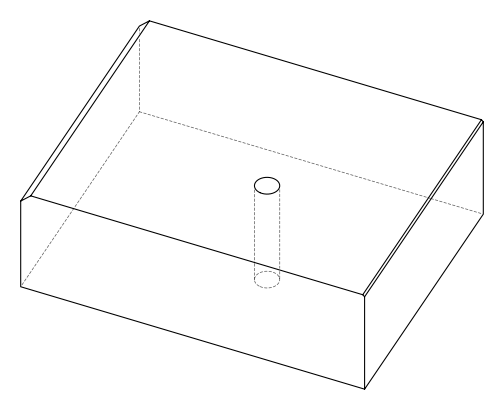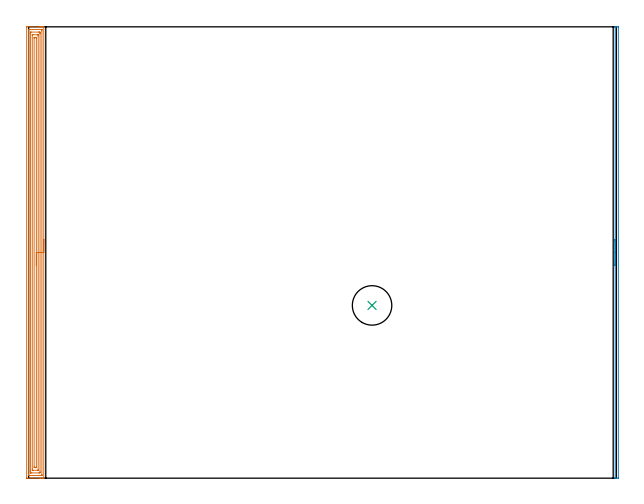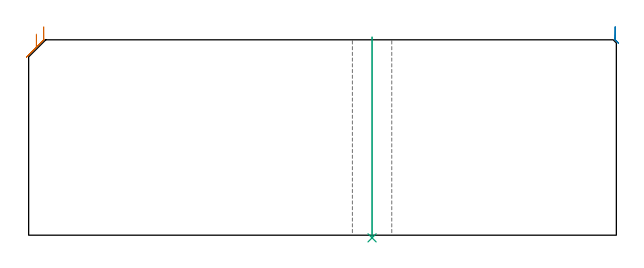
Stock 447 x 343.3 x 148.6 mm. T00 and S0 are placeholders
(PLAN: 3 operations, 1 tool changes, 17.5 min)
(1 AREA_MILL | FG_CHAMFER_SURFACE | UGT0205_001 | 13.98 min | 29003 mm3)
(2 AREA_MILL_1 | FG_CHAMFER_SURFACE_1 | UGT0205_001 | 2.9 min | 985 mm3)
(3 INDEXABLE_INSERT_DRILL_THROUGH_HOLE_FROM_SOLID | STEP1HOLE | NXT0302_031 | 0.61 min | 104968 mm3)
(TOOL UGT0205_001 | Chamfer Mill 20 x 3 x 45 deg. | D20 FL50 Z2)
(TOOL NXT0302_031 | Index. Insert Drill 30mm [880-D3000L32-05] | D30 PA176 FL150 Z2)
(OP 1 AREA_MILL)
G17 G21 G94 G90
T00 M6
G54
G17 G0 G90 X11.5 Y181.65 S1061 M3
G43 Z158.6 H0
G94 G1 Y181.612 Z157.728 F250.
Y181.498 Z156.863
Y181.309 Z156.012
Y181.047 Z155.18
Y180.713 Z154.374
Y180.31 Z153.6
Y179.842 Z152.864
Y179.31 Z152.172
Y178.721 Z151.529
Y178.078 Z150.94
Y177.386 Z150.408
Y176.65 Z149.94
Y175.876 Z149.537
Y175.07 Z149.203
Y174.238 Z148.941
Y173.386 Z148.752
Y172.522 Z148.638
Y171.65 Z148.6
Y0.168
X11.498 Y0.01 Z148.589
X11.363 Y0.003 Z148.455
X11.221 Y0. Z148.32
X10.915 Z148.014
X10.254 Z147.349
X9.048 Z146.145
X8.503 Z145.597
X-1.13 Z135.968
X-1.405 Y0.003 Z135.692
X-1.492 Y0.01 Z135.605
X-1.499 Y0.099 Z135.599
X-1.5 Y0.615 Z135.6
Y342.685
X-1.495 Y343.206 Z135.603
X-1.492 Y343.29 Z135.606
X-1.402 Y343.3 Z135.695
X8.503 Z145.597
X9.048 Z146.145
X9.378 Z146.474
X9.924 Z147.02
X10.254 Z147.349
X10.915 Z148.014
X11.221 Z148.32
X11.363 Y343.297 Z148.455
X11.498 Y343.29 Z148.589
X11.5 Y343.131 Z148.6
Y171.65
X10.086 Z147.186
X10.085 Y2.574 Z147.185
X10.084 Y2.401 Z147.184
X10.079 Y2.042 Z147.179
X10.072 Y2.01 Z147.172
X10.008 Y2.006 Z147.108
X9.903 Y2.002 Z147.003
X9.771 Y2. Z146.871
X0.139 Y2.001 Z137.239
X-0.026 Y2.005 Z137.074
X-0.056 Y2.009 Z137.044
X-0.079 Y2.015 Z137.021
X-0.08 Y2.051 Z137.02
X-0.084 Y2.228 Z137.016
X-0.085 Y2.401 Z137.015
X-0.086 Y3.123 Z137.014
X-0.085 Y340.726 Z137.015
X-0.083 Y340.899 Z137.017
X-0.079 Y341.258 Z137.021
X-0.072 Y341.29 Z137.028
X-0.008 Y341.294 Z137.092
X0.097 Y341.298 Z137.197
X0.229 Y341.3 Z137.329
X9.861 Y341.299 Z146.961
X10.026 Y341.295 Z147.126
X10.056 Y341.291 Z147.156
X10.079 Y341.285 Z147.179
X10.08 Y341.249 Z147.18
X10.084 Y341.072 Z147.184
X10.085 Y340.899 Z147.185
X10.086 Y340.177 Z147.186
Y171.65
X8.672 Z145.772
X8.671 Y4.909 Z145.771
X8.666 Y4.188 Z145.766
X8.664 Y4.023 Z145.764
X8.503 Y4.01 Z145.603
X7.81 Y4.001 Z144.91
X2.373 Y4. Z139.473
X1.678 Y4.003 Z138.778
X1.497 Y4.01 Z138.597
X1.335 Y4.025 Z138.435
X1.332 Y4.188 Z138.432
X1.33 Y4.358 Z138.43
X1.329 Y5.081 Z138.429
X1.328 Y5.253 Z138.428
X1.329 Y338.391 Z138.429
X1.334 Y339.112 Z138.434
X1.336 Y339.278 Z138.436
X1.497 Y339.29 Z138.597
X2.19 Y339.299 Z139.29
X7.627 Y339.3 Z144.727
X8.322 Y339.297 Z145.422
X8.503 Y339.29 Z145.603
X8.665 Y339.275 Z145.765
X8.668 Y339.112 Z145.768
X8.67 Y338.942 Z145.77
X8.671 Y338.219 Z145.771
X8.672 Y338.047 Z145.772
Y171.65
X7.257 Z144.357
Y6.351
X7.255 Y6.179 Z144.355
X7.252 Y6.042 Z144.352
X7.249 Y6.01 Z144.349
X7.229 Y6.006 Z144.329
X7.176 Y6.003 Z144.276
X6.751 Y6. Z143.851
X3.249 Z140.349
X3.223 Z140.323
X2.828 Y6.01 Z139.928
X2.749 Y6.023 Z139.849
X2.746 Y6.079 Z139.846
X2.744 Y6.138 Z139.844
X2.743 Y6.49 Z139.843
Y6.867
Y336.949
X2.745 Y337.121 Z139.845
X2.748 Y337.258 Z139.848
X2.751 Y337.29 Z139.851
X2.771 Y337.294 Z139.871
X2.824 Y337.297 Z139.924
X3.249 Y337.3 Z140.349
X6.751 Z143.851
X6.777 Z143.877
X7.172 Y337.29 Z144.272
X7.251 Y337.277 Z144.351
X7.254 Y337.221 Z144.354
X7.256 Y337.162 Z144.356
X7.257 Y336.81 Z144.357
Y336.433
Y171.65
X5.843 Z142.943
Y8.653
X5.839 Y8.223 Z142.939
X5.836 Y8.018 Z142.936
X5.633 Y8.008 Z142.733
X5. Y8.002 Z142.1
X4.763 Z141.863
X4.272 Y8.01 Z141.372
X4.164 Y8.024 Z141.264
X4.157 Y8.653 Z141.257
Y334.647
X4.161 Y335.077 Z141.261
X4.164 Y335.282 Z141.264
X4.367 Y335.292 Z141.467
X5. Y335.298 Z142.1
X5.237 Z142.337
X5.729 Y335.29 Z142.829
X5.836 Y335.276 Z142.936
X5.843 Y334.647 Z142.943
Y171.65
Y170.778 Z142.981
Y169.914 Z143.095
Y169.062 Z143.284
Y168.23 Z143.546
Y167.424 Z143.88
Y166.65 Z144.283
Y165.914 Z144.752
Y165.222 Z145.283
Y164.579 Z145.872
Y163.99 Z146.515
Y163.458 Z147.207
Y162.99 Z147.943
Y162.587 Z148.717
Y162.253 Z149.523
Y161.991 Z150.355
Y161.802 Z151.207
Y161.688 Z152.072
Y161.65 Z152.943
G0 Z158.6
M5
M2
(OP 2 AREA_MILL_1)
G17 G21 G94 G90
T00 M6
G54
G17 G0 G90 X446.1 Y161.65 S1061 M3
G43 Z158.6 H0
G94 G1 Y161.688 Z157.728 F250.
Y161.802 Z156.863
Y161.991 Z156.012
Y162.253 Z155.18
Y162.587 Z154.374
Y162.99 Z153.6
Y163.458 Z152.864
Y163.99 Z152.172
Y164.579 Z151.529
Y165.222 Z150.94
Y165.914 Z150.408
Y166.65 Z149.94
Y167.424 Z149.537
Y168.23 Z149.203
Y169.062 Z148.941
Y169.913 Z148.752
Y170.778 Z148.638
Y171.65 Z148.6
Y343.132
X446.103 Y343.29 Z148.588
X446.222 Y343.298 Z148.47
X446.347 Y343.3 Z148.352
X446.642 Z148.058
X447.3 Z147.395
X448.497 Y343.299 Z146.2
X448.498 Y343.298 Z146.199
X448.5 Y342.964 Z146.2
Y0.336
X448.498 Y0.002 Z146.199
X448.497 Y0.001 Z146.2
X447.3 Y0. Z147.395
X446.347 Z148.352
X446.222 Y0.002 Z148.47
X446.103 Y0.01 Z148.588
X446.1 Y0.168 Z148.6
Y171.65
Y172.522 Z148.638
Y173.386 Z148.752
Y174.238 Z148.941
Y175.07 Z149.203
Y175.876 Z149.537
Y176.65 Z149.94
Y177.386 Z150.408
Y178.078 Z150.94
Y178.721 Z151.529
Y179.31 Z152.172
Y179.841 Z152.864
Y180.31 Z153.6
Y180.713 Z154.374
Y181.047 Z155.18
Y181.309 Z156.012
Y181.498 Z156.863
Y181.612 Z157.728
Y181.65 Z158.6
M5
M2
(OP 3 INDEXABLE_INSERT_DRILL_THROUGH_HOLE_FROM_SOLID)
G17 G21 G94 G90
T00 M6
G54
G17 G0 G90 X261.2 Y131.4 S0 M3
G43 Z158.6 H1
G94 G81 G98 Z-2.024 F250. R150.6
G80
M5
M2
